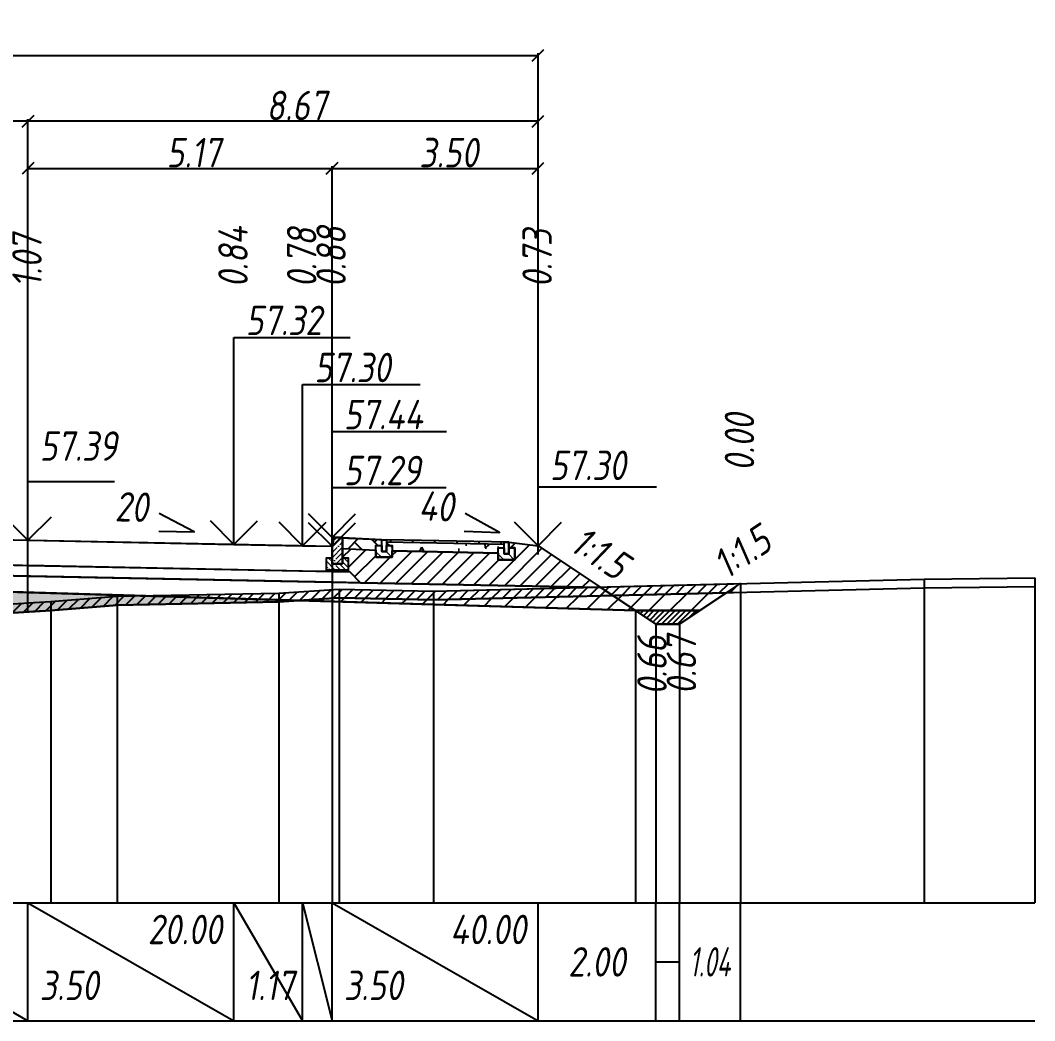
# Model space of a CAD drawing. Extents: x -717 to 1451, y -133302 to 233.
# Drawn here: x 232.3 to 318.5, y -70580 to -70495 of the extents above; entities that cross this region are included whole.
import ezdxf
from ezdxf.enums import TextEntityAlignment as Align

# ---------------------------------------------------------------- set-up
doc = ezdxf.new("R2010")
doc.units = 0
for name, color, linetype in [('КОД_399', 252, 'Continuous'), ('Код_514', 1, 'Continuous'), ('Контур_0', 7, 'Continuous'), ('Контур_2660', 7, 'Continuous'), ('Контур_2665', 7, 'Continuous'), ('Контур_400', 7, 'Continuous'), ('Контур_508', 7, 'Continuous'), ('Контур_512', 7, 'Continuous'), ('Контур_513', 7, 'Continuous'), ('Красный поперечник', 1, 'Continuous'), ('Объём_2501', 7, 'Continuous'), ('Объём_2650', 7, 'Continuous'), ('Объём_2660', 7, 'Continuous'), ('Объём_2661', 7, 'Continuous'), ('Объём_2662', 7, 'Continuous'), ('Объём_2663', 7, 'Continuous'), ('Объём_2664', 7, 'Continuous'), ('Объём_2665', 7, 'Continuous'), ('Объём_2666', 7, 'Continuous'), ('Объём_2667', 7, 'Continuous'), ('Объём_2668', 7, 'Continuous'), ('Объём_2669', 7, 'Continuous'), ('Объём_2675', 7, 'Continuous'), ('Откосы', 7, 'Continuous'), ('Отметки покрытия', 7, 'Continuous'), ('Рабочие отметки', 7, 'Continuous'), ('Слои выравнивания', 7, 'Continuous'), ('Таблица', 7, 'Continuous'), ('Уклоны проезжей части', 7, 'Continuous'), ('Черный поперечник', 3, 'Continuous')]:
    doc.layers.add(name, color=color, linetype=linetype)
for name, color, linetype, true_color in [('Контур_2540', 2, 'Continuous', 0xffff00), ('Контур_2562', 3, 'Continuous', 0x00ff00), ('Контур_2570', 7, 'Continuous', 0x80ff00), ('Контур_2736', 4, 'Continuous', 0x00ffff), ('Контур_2737', 4, 'Continuous', 0x00ffff), ('Контур_2738', 4, 'Continuous', 0x00ffff), ('Контур_2739', 4, 'Continuous', 0x00ffff), ('Контур_2741', 4, 'Continuous', 0x00ffff), ('Контур_2742', 4, 'Continuous', 0x00ffff), ('Контур_2743', 4, 'Continuous', 0x00ffff), ('Контур_2744', 7, 'Continuous', 0xa4ffff), ('Контур_2745', 7, 'Continuous', 0xa4ffff), ('Контур_2747', 4, 'Continuous', 0x00ffff), ('Контур_2748', 4, 'Continuous', 0x00ffff), ('Контур_2749', 4, 'Continuous', 0x00ffff), ('Контур_2750', 4, 'Continuous', 0x00ffff), ('Контур_2751', 4, 'Continuous', 0x00ffff), ('Контур_2752', 4, 'Continuous', 0x00ffff), ('Контур_402', 7, 'Continuous', 0xff6464), ('Контур_703', 4, 'Continuous', 0x00ffff), ('Контур_705', 4, 'Continuous', 0x00ffff), ('Контур_707', 4, 'Continuous', 0x00ffff), ('Контур_720', 131, 'Continuous', 0xaaffff), ('Объём_2500', 7, 'Continuous', 0xc0c0c0), ('Объём_2520', 7, 'Continuous', 0x80ffff), ('Объём_2540', 2, 'Continuous', 0xffff00), ('Объём_2562', 3, 'Continuous', 0x00ff00), ('Объём_2563', 7, 'Continuous', 0xff8000), ('Объём_2570', 7, 'Continuous', 0x80ff00), ('Объём_2600', 7, 'Continuous', 0x808000), ('Объём_2620', 2, 'Continuous', 0xffff00), ('Объём_2746', 2, 'Continuous', 0xffff00)]:
    doc.layers.add(name, color=color, linetype=linetype, true_color=true_color)
doc.styles.get("Standard").update_dxf_attribs({"font": 'txt', "height": 2.5})
doc.styles.add('М', font='romand.shx', dxfattribs={"width": 0.8, "oblique": 10, "height": 2.5})
doc.dimstyles.get("Standard").update_dxf_attribs({"dimtxt": 0.18, "dimasz": 0.18, "dimexe": 0.18, "dimexo": 0.0625, "dimgap": 0.09, "dimtad": 0, "dimtih": 1, "dimtoh": 1, "dimdec": 4, "dimzin": 0, "dimdsep": 46, "dimtxsty": 'Standard', "dimcen": 0.09, "dimadec": 0, "dimazin": 0, "dimtfac": 1, "dimtdec": 4, "dimtofl": 0, "dimtmove": 0, "dimatfit": 3, "dimfxl": 1, "dimtolj": 1, "dimtzin": 0, "dimarcsym": 0})

# ---------------------------------------------------------------- blocks, each defined once
blk = doc.blocks.new('_Oblique')
at = {"color": 0, "linetype": 'ByBlock', "lineweight": -2}
blk.add_line((-0.5, -0.5), (0.5, 0.5), dxfattribs=at)
blk = doc.blocks.new('*D3402')
at = {"color": 0, "lineweight": -2, "transparency": 16777216}
for p, q in [((258.805, -70539.704), (258.805, -70507.418)), ((276.305, -70539.654), (276.305, -70507.418)), ((258.805, -70507.598), (276.305, -70507.598))]:
    blk.add_line(p, q, dxfattribs=at)
at = {"layer": 'Defpoints', "color": 0, "transparency": 16777216}
for p in [(276.305, -70507.598), (258.805, -70539.766), (276.305, -70539.716)]:
    blk.add_point(p, dxfattribs=at)
at = {"color": 0, "lineweight": -2, "transparency": 16777216, "rotation": 180}
blk.add_blockref('_Oblique', (258.805, -70507.598), dxfattribs=at)
at = {"color": 0, "lineweight": -2, "transparency": 16777216}
blk.add_blockref('_Oblique', (276.305, -70507.598), dxfattribs=at)
at = {"color": 0, "transparency": 16777216, "insert": (268.727, -70506.258), "char_height": 2.5, "width": 9.58333, "attachment_point": 5, "style": 'М'}
blk.add_mtext('\\A1;3.50', dxfattribs=at)
blk = doc.blocks.new('*D3404')
at = {"color": 0, "lineweight": -2, "transparency": 16777216}
for p, q in [((232.972, -70539.187), (232.972, -70507.418)), ((258.805, -70539.704), (258.805, -70507.418)), ((232.972, -70507.598), (258.805, -70507.598))]:
    blk.add_line(p, q, dxfattribs=at)
at = {"layer": 'Defpoints', "color": 0, "transparency": 16777216}
for p in [(258.805, -70507.598), (232.972, -70539.249), (258.805, -70539.766)]:
    blk.add_point(p, dxfattribs=at)
at = {"color": 0, "lineweight": -2, "transparency": 16777216, "rotation": 180}
blk.add_blockref('_Oblique', (232.972, -70507.598), dxfattribs=at)
at = {"color": 0, "lineweight": -2, "transparency": 16777216}
blk.add_blockref('_Oblique', (258.805, -70507.598), dxfattribs=at)
at = {"color": 0, "transparency": 16777216, "insert": (247.06, -70506.258), "char_height": 2.5, "width": 9.16667, "attachment_point": 5, "style": 'М'}
blk.add_mtext('\\A1;5.17', dxfattribs=at)
blk = doc.blocks.new('*D3406')
at = {"color": 0, "lineweight": -2, "transparency": 16777216}
for p, q in [((215.472, -70538.837), (215.472, -70503.418)), ((232.972, -70503.598), (215.472, -70503.598)), ((232.972, -70539.187), (232.972, -70503.418))]:
    blk.add_line(p, q, dxfattribs=at)
at = {"layer": 'Defpoints', "color": 0, "transparency": 16777216}
for p in [(215.472, -70503.598), (215.472, -70538.899), (232.972, -70539.249)]:
    blk.add_point(p, dxfattribs=at)
at = {"color": 0, "lineweight": -2, "transparency": 16777216, "rotation": 180}
blk.add_blockref('_Oblique', (215.472, -70503.598), dxfattribs=at)
at = {"color": 0, "lineweight": -2, "transparency": 16777216}
blk.add_blockref('_Oblique', (232.972, -70503.598), dxfattribs=at)
at = {"color": 0, "transparency": 16777216, "insert": (225.394, -70502.258), "char_height": 2.5, "width": 9.58333, "attachment_point": 5, "style": 'М'}
blk.add_mtext('\\A1;3.50', dxfattribs=at)
blk = doc.blocks.new('*D3407')
at = {"color": 0, "lineweight": -2, "transparency": 16777216}
for p, q in [((232.972, -70539.187), (232.972, -70503.418)), ((276.305, -70503.598), (232.972, -70503.598)), ((276.305, -70540.404), (276.305, -70503.418))]:
    blk.add_line(p, q, dxfattribs=at)
at = {"layer": 'Defpoints', "color": 0, "transparency": 16777216}
for p in [(232.972, -70503.598), (232.972, -70539.249), (276.305, -70540.466)]:
    blk.add_point(p, dxfattribs=at)
at = {"color": 0, "lineweight": -2, "transparency": 16777216, "rotation": 180}
blk.add_blockref('_Oblique', (232.972, -70503.598), dxfattribs=at)
at = {"color": 0, "lineweight": -2, "transparency": 16777216}
blk.add_blockref('_Oblique', (276.305, -70503.598), dxfattribs=at)
at = {"color": 0, "transparency": 16777216, "insert": (255.81, -70502.258), "char_height": 2.5, "width": 10, "attachment_point": 5, "style": 'М'}
blk.add_mtext('\\A1;8.67', dxfattribs=at)
blk = doc.blocks.new('*D3409')
at = {"color": 0, "lineweight": -2, "transparency": 16777216}
for p, q in [((118.972, -70540.287), (118.972, -70497.82)), ((118.972, -70498), (276.305, -70498)), ((276.305, -70540.404), (276.305, -70497.82))]:
    blk.add_line(p, q, dxfattribs=at)
at = {"layer": 'Defpoints', "color": 0, "transparency": 16777216}
for p in [(276.305, -70498), (118.972, -70540.349), (276.305, -70540.466)]:
    blk.add_point(p, dxfattribs=at)
at = {"color": 0, "lineweight": -2, "transparency": 16777216, "rotation": 180}
blk.add_blockref('_Oblique', (118.972, -70498), dxfattribs=at)
at = {"color": 0, "lineweight": -2, "transparency": 16777216}
blk.add_blockref('_Oblique', (276.305, -70498), dxfattribs=at)
at = {"color": 0, "transparency": 16777216, "insert": (197.638, -70496.66), "char_height": 2.5, "width": 11.66667, "attachment_point": 5, "style": 'М'}
blk.add_mtext('\\A1;31.47', dxfattribs=at)
blk = doc.blocks.new('БР100.30.18')
at = {"linetype": 'Continuous', "lineweight": 13}
h = blk.add_hatch(dxfattribs=at)
h.set_pattern_fill('ANSI35', scale=5)
h.set_pattern_definition([(45, (-1504.996, -4799.2297), (-0.88388348, 0.88388348), []), (45, (-1504.1121, -4799.2297), (-0.88388348, 0.88388348), [1.5625, -0.3125, 0, -0.3125])])
h.paths.add_polyline_path([(0.3, 3.47), (1.8, 3.47), (1.8, -1.03), (0, -1.03), (0, 1.97)])
h = blk.add_hatch(dxfattribs=at)
h.set_pattern_fill('ANSI35', scale=5, angle=90)
h.set_pattern_definition([(135, (-1504.996, -4800.7297), (-0.88388348, -0.88388348), []), (135, (-1504.996, -4799.8458), (-0.88388348, -0.88388348), [1.5625, -0.3125, 0, -0.3125])])
h.paths.add_polyline_path([(-1, -0.03), (0, -0.03), (0, -1.03), (1.8, -1.03), (1.8, -0.03), (2.8, -0.03), (2.8, -2.03), (-1, -2.03)])
at = {"color": 7, "lineweight": 30}
blk.add_lwpolyline([(1.8, -1.03), (0, -1.03), (0, 1.97), (0.3, 3.47), (1.8, 3.47)], close=True, dxfattribs=at)
at = {"linetype": 'Continuous'}
blk.add_lwpolyline([(0, -0.03), (-1, -0.03), (-1, -2.03), (2.8, -2.03), (2.8, -0.03), (1.8, -0.03)], dxfattribs=at)

msp = doc.modelspace()

# ---------------------------------------------------------------- hatches: boundary and pattern name
at = {"linetype": 'Continuous'}
h = msp.add_hatch(dxfattribs=at)
h.set_pattern_fill('AR-HBONE', color=253, scale=0.3)
h.set_pattern_definition([(45, (-36.2668, -76344.9878), (0, 1.69705627), [3.6, -1.2]), (135, (-35.4183, -76344.1392), (1e-16, 1.69705627), [3.6, -1.2])])
h.paths.add_polyline_path([(263.426, -70539.138), (263.426, -70540.138), (263.426, -70540.138)])
h.paths.add_polyline_path([(259.706, -70538.99), (263.026, -70539.138), (263.026, -70539.638), (262.526, -70539.638), (262.526, -70540.017), (259.705, -70539.89)])
h = msp.add_hatch(dxfattribs=at)
h.set_pattern_fill('ANSI31', color=256, scale=15, angle=45, style=0)
h.set_pattern_definition([(90, (-1648.703, -75492.7693), (-1.875, 3e-16), [])])
h.paths.add_polyline_path([(273.422, -70539.344), (263.426, -70539.138), (263.426, -70539.338), (273.422, -70539.537)])
at = {"linetype": 'Continuous', "lineweight": 13}
h = msp.add_hatch(dxfattribs=at)
h.set_pattern_fill('ANSI35', scale=5, angle=90)
h.set_pattern_definition([(135, (-1604.6576, -4811.5103), (-0.883883476, -0.883883476), []), (135, (-1604.6576, -4810.6264), (-0.883883476, -0.883883476), [1.5625, -0.3125, 0, -0.3125])])
h.paths.add_polyline_path([(262.526, -70539.638), (263.026, -70539.638), (263.026, -70540.138), (263.426, -70540.138), (263.426, -70539.638), (263.926, -70539.638), (263.926, -70540.638), (262.526, -70540.638)])
h = msp.add_hatch(dxfattribs=at)
h.set_pattern_fill('ANSI35', scale=5, angle=90)
h.set_pattern_definition([(135, (-1594.2621, -4811.7163), (-0.883883476, -0.883883476), []), (135, (-1594.2621, -4810.8325), (-0.883883476, -0.883883476), [1.5625, -0.3125, 0, -0.3125])])
h.paths.add_polyline_path([(272.922, -70539.844), (273.421, -70539.844), (273.422, -70540.344), (273.822, -70540.344), (273.822, -70539.844), (274.322, -70539.844), (274.322, -70540.844), (272.922, -70540.844)])
at = {"layer": 'КОД_399'}
h = msp.add_hatch(dxfattribs=at)
h.set_pattern_fill('AR-CONC', scale=0.7, angle=45, style=0)
h.set_pattern_definition([(95, (-1648.785, -75492.8585), (3.860864, 3.2396496), [0.525, -5.775]), (40, (-1648.785, -75492.8585), (-4.409945, 3.036377), [0.42, -4.62]), (145.45144, (-1648.4633, -75492.5885), (-0.549081, 6.2760265), [0.4461813, -4.907995]), (91.1842, (-1649.775, -75491.8686), (6.101854, 4.4632964), [0.7875, -8.6625]), (141.63564, (-1649.2665, -75491.4966), (-0.1953, 9.447982), [0.669272, -7.361996]), (36.18416, (-1649.775, -75491.8686), (-0.1953, 9.447982), [0.63, -6.93]), (66, (-1649.0325, -75491.621), (4.947401, 0.9616773), [0.525, -5.775]), (11, (-1649.0325, -75491.621), (-2.38496, 4.793659), [0.42, -4.62]), (116.45144, (-1648.62, -75491.541), (2.562441, 5.7553363), [0.4461813, -4.907995]), (82.5, (-1648.785, -75492.8585), (-1.5875523, 1.7079287), [0, -4.564, 0, -4.69, 0, -4.6375]), (52.5, (-1648.785, -75492.8585), (-0.6501106, 3.2543661), [0, -2.674, 0, -4.459, 0, -1.7675]), (12.5, (-1649.8888, -75493.9623), (2.7539272, 2.5306453), [0, -1.75, 0, -5.46, 0, -7.245]), (2.5, (-1650.3838, -75494.4573), (2.3911299, 3.3821186), [0, -2.275, 0, -3.626, 0, -5.145])])
h.paths.add_polyline_path([(272.922, -70539.844), (273.422, -70539.844), (273.422, -70539.537), (263.426, -70539.338), (263.426, -70539.638), (263.926, -70539.638), (263.926, -70540.098), (272.922, -70540.277)])
at = {"layer": 'Объём_2563'}
h = msp.add_hatch(dxfattribs=at)
h.set_pattern_fill('ANSI31', color=256, scale=0.3)
h.paths.add_polyline_path([(118.972, -70540.287), (136.472, -70539.587), (136.472, -70541.737), (134.972, -70541.767), (134.053, -70542.685), (114.796, -70543.07)])
h.paths.add_polyline_path([(261.223, -70542.802), (260.305, -70541.884), (258.805, -70541.854), (258.805, -70541.705), (260.203, -70541.705), (260.204, -70540.705), (259.704, -70540.704), (259.705, -70539.89), (262.526, -70540.017), (262.526, -70540.638), (263.926, -70540.638), (263.926, -70540.098), (272.922, -70540.277), (272.922, -70540.844), (274.322, -70540.844), (274.322, -70539.844), (273.817, -70539.844), (273.822, -70539.344), (276.305, -70539.654), (281.64, -70543.21)])
at = {"layer": 'Объём_2570'}
h = msp.add_hatch(dxfattribs=at)
h.set_pattern_fill('ANSI31', color=256, scale=0.2)
h.paths.add_polyline_path([(130.896, -70543.801), (129.835, -70544.201), (113.186, -70550.229), (111.002, -70550.311), (107.833, -70550.306), (105, -70550.351), (105, -70549.601), (107.833, -70549.556), (111.002, -70549.561), (113.186, -70549.479), (129.835, -70543.451), (130.896, -70543.051)])
h.paths.add_polyline_path([(293.492, -70543.618), (267.416, -70544.262), (259.411, -70544.087), (254.283, -70544.423), (240.557, -70544.701), (234.914, -70545.143), (231.725, -70545.346), (221.515, -70543.274), (220.085, -70542.951), (220.085, -70542.201), (221.515, -70542.524), (231.725, -70544.596), (234.914, -70544.393), (240.557, -70543.951), (254.283, -70543.673), (259.411, -70543.337), (267.416, -70543.512), (293.492, -70542.868)])
at = {"layer": 'Объём_2600'}
h = msp.add_hatch(dxfattribs=at)
h.set_pattern_fill('HONEY', color=5, scale=0.3)
h.paths.add_polyline_path([(113.186, -70550.229), (111.002, -70550.311), (107.833, -70550.306), (105, -70550.351), (105, -70549.601), (111.97, -70544.954), (129.181, -70544.438)])
h.paths.add_polyline_path([(254.283, -70544.423), (240.557, -70544.701), (234.914, -70545.143), (231.725, -70545.346), (221.515, -70543.274), (256.002, -70544.31)])
h = msp.add_hatch(dxfattribs=at)
h.set_pattern_fill('ANSI31', color=6, scale=0.4)
h.paths.add_polyline_path([(259.411, -70544.087), (267.416, -70544.262), (292.324, -70543.647), (290.043, -70545.167), (284.576, -70545.167), (256.002, -70544.31)])
at = {"layer": 'Объём_2620'}
h = msp.add_hatch(dxfattribs=at)
h.set_pattern_fill('ANSI31', color=2, scale=0.1)
h.paths.add_polyline_path([(284.576, -70545.167), (286.309, -70546.323), (288.309, -70546.323), (290.043, -70545.167)])

# ---------------------------------------------------------------- linework, layer by layer
for points in [[(263.026, -70539.138), (259.706, -70538.99), (259.705, -70539.89), (262.526, -70540.017), (262.526, -70539.638), (263.026, -70539.638), (263.026, -70539.138)], [(263.026, -70539.138), (263.426, -70539.138), (263.426, -70540.138), (263.026, -70540.138), (263.026, -70539.138)], [(273.822, -70539.344), (263.426, -70539.138)], [(273.422, -70539.537), (263.426, -70539.338)], [(273.422, -70539.344), (273.822, -70539.344), (273.822, -70540.344), (273.422, -70540.344), (273.422, -70539.344)], [(263.426, -70539.638), (263.926, -70539.638), (263.926, -70540.638), (262.526, -70540.638), (262.526, -70539.638), (263.026, -70539.638), (263.026, -70540.138), (263.426, -70540.138), (263.426, -70539.638)], [(272.922, -70540.277), (263.926, -70540.098)], [(273.822, -70539.844), (274.322, -70539.844), (274.322, -70540.844), (272.922, -70540.844), (272.922, -70539.844), (273.422, -70539.844), (273.422, -70540.344), (273.822, -70540.344), (273.822, -70539.844)]]:
    msp.add_lwpolyline(points)
at = {"color": 2}
msp.add_lwpolyline([(284.576, -70545.167), (286.309, -70546.323), (288.309, -70546.323), (290.043, -70545.167), (284.576, -70545.167)], dxfattribs=at)
at = {"layer": 'Код_514'}
for p, q in [((215.472, -70570), (232.972, -70580)), ((232.972, -70580), (232.972, -70570)), ((232.972, -70570), (250.472, -70580)), ((250.472, -70580), (250.472, -70570)), ((250.472, -70570), (256.305, -70580)), ((256.305, -70580), (256.305, -70570)), ((256.305, -70570), (258.805, -70580)), ((258.805, -70580), (258.805, -70570)), ((258.805, -70580), (258.805, -70570)), ((258.805, -70570), (276.305, -70580)), ((276.305, -70580), (276.305, -70570)), ((286.309, -70580), (286.309, -70570)), ((288.309, -70580), (288.309, -70570)), ((293.492, -70580), (293.492, -70570)), ((286.309, -70575), (288.309, -70575))]:
    msp.add_line(p, q, dxfattribs=at)
at = {"layer": 'Контур_0', "color": 250, "flags": 128}
for points in [[(256.305, -70541.804), (194.722, -70540.572), (194.722, -70538.422), (258.805, -70539.704), (258.805, -70541.854), (256.305, -70541.804), (256.305, -70541.804)], [(258.805, -70542.754), (194.722, -70541.472), (194.722, -70540.572), (260.305, -70541.884), (261.223, -70542.802), (258.805, -70542.754), (258.805, -70542.754)]]:
    msp.add_lwpolyline(points, dxfattribs=at)
at = {"layer": 'Контур_0', "flags": 128}
for points in [[(276.305, -70539.654), (281.568, -70543.163), (281.568, -70543.163), (281.568, -70543.163), (281.568, -70543.163), (281.568, -70543.163), (281.568, -70543.163), (281.568, -70543.163), (281.568, -70543.163), (281.568, -70543.163), (281.568, -70543.163), (281.568, -70543.163), (281.568, -70543.163), (281.568, -70543.163), (281.568, -70543.163), (286.309, -70546.323)], [(276.305, -70539.654), (281.568, -70543.163), (281.568, -70543.163), (281.568, -70543.163), (281.568, -70543.163), (281.568, -70543.163), (281.568, -70543.163), (281.568, -70543.163), (281.568, -70543.163), (281.568, -70543.163), (281.568, -70543.163), (281.568, -70543.163), (281.568, -70543.163), (281.568, -70543.163), (281.568, -70543.163), (286.309, -70546.323), (288.309, -70546.323), (293.492, -70542.868), (293.492, -70542.868), (293.492, -70542.868), (293.492, -70542.868), (293.492, -70542.868), (293.492, -70542.868), (293.492, -70542.868), (293.492, -70542.868), (293.492, -70542.868), (293.492, -70542.868), (293.492, -70542.868), (293.492, -70542.868), (293.492, -70542.868)], [(258.805, -70541.854), (260.305, -70541.884), (261.223, -70542.802), (281.64, -70543.21)]]:
    msp.add_lwpolyline(points, dxfattribs=at)
at = {"layer": 'Контур_2540', "color": 250, "flags": 128}
msp.add_lwpolyline([(194.722, -70542.472), (194.722, -70541.472), (281.64, -70543.21), (284.576, -70545.167), (194.722, -70542.472), (194.722, -70542.472)], dxfattribs=at)
at = {"layer": 'Контур_2562', "flags": 128}
msp.add_lwpolyline([(276.305, -70539.654), (276.305, -70539.654), (276.305, -70539.654), (276.305, -70539.654), (276.305, -70539.654)], dxfattribs=at)
at = {"layer": 'Контур_2570', "flags": 128}
msp.add_lwpolyline([(177.564, -70540.276), (194.722, -70540.613), (198.957, -70540.696), (200.575, -70540.827), (220.085, -70542.201), (220.085, -70542.951), (221.515, -70543.274), (231.725, -70545.346), (234.914, -70545.143), (240.557, -70544.701), (254.283, -70544.423), (259.411, -70544.087), (267.416, -70544.262), (309.097, -70543.232), (318.492, -70543.117)], dxfattribs=at)
at = {"layer": 'Контур_2660', "flags": 128}
msp.add_lwpolyline([(194.722, -70542.472), (284.576, -70545.167)], dxfattribs=at)
at = {"layer": 'Контур_2665', "flags": 128}
msp.add_lwpolyline([(276.305, -70539.654), (276.305, -70539.654)], dxfattribs=at)
at = {"layer": 'Контур_2736', "flags": 128}
for points in [[(276.305, -70539.654), (281.568, -70543.163)], [(281.568, -70543.163), (286.309, -70546.323)]]:
    msp.add_lwpolyline(points, dxfattribs=at)
at = {"layer": 'Контур_2737', "flags": 128}
msp.add_lwpolyline([(281.568, -70543.163), (281.568, -70543.163)], dxfattribs=at)
at = {"layer": 'Контур_2738', "flags": 128}
msp.add_lwpolyline([(281.568, -70543.163), (281.568, -70543.163)], dxfattribs=at)
at = {"layer": 'Контур_2739', "flags": 128}
msp.add_lwpolyline([(281.568, -70543.163), (281.568, -70543.163)], dxfattribs=at)
at = {"layer": 'Контур_2741', "flags": 128}
msp.add_lwpolyline([(293.492, -70542.868), (293.492, -70542.868)], dxfattribs=at)
at = {"layer": 'Контур_2742', "flags": 128}
msp.add_lwpolyline([(293.492, -70542.868), (293.492, -70542.868)], dxfattribs=at)
at = {"layer": 'Контур_2743', "flags": 128}
msp.add_lwpolyline([(293.492, -70542.868), (293.492, -70542.868)], dxfattribs=at)
at = {"layer": 'Контур_2744', "flags": 128}
msp.add_lwpolyline([(293.492, -70542.868), (293.492, -70542.868)], dxfattribs=at)
msp.add_lwpolyline([(293.492, -70542.868), (293.492, -70542.868)], dxfattribs=at)
msp.add_lwpolyline([(293.492, -70542.868), (293.492, -70542.868)], dxfattribs=at)
msp.add_lwpolyline([(293.492, -70542.868), (293.492, -70542.868)], dxfattribs=at)
msp.add_lwpolyline([(293.492, -70542.868), (293.492, -70542.868)], dxfattribs=at)
msp.add_lwpolyline([(293.492, -70542.868), (293.492, -70542.868)], dxfattribs=at)
at = {"layer": 'Контур_2745', "flags": 128}
msp.add_lwpolyline([(281.568, -70543.163), (281.568, -70543.163)], dxfattribs=at)
msp.add_lwpolyline([(281.568, -70543.163), (281.568, -70543.163)], dxfattribs=at)
msp.add_lwpolyline([(281.568, -70543.163), (281.568, -70543.163)], dxfattribs=at)
msp.add_lwpolyline([(281.568, -70543.163), (281.568, -70543.163)], dxfattribs=at)
msp.add_lwpolyline([(281.568, -70543.163), (281.568, -70543.163)], dxfattribs=at)
msp.add_lwpolyline([(281.568, -70543.163), (281.568, -70543.163)], dxfattribs=at)
at = {"layer": 'Контур_2747', "flags": 128}
msp.add_lwpolyline([(281.568, -70543.163), (281.568, -70543.163)], dxfattribs=at)
at = {"layer": 'Контур_2748', "flags": 128}
msp.add_lwpolyline([(281.568, -70543.163), (281.568, -70543.163)], dxfattribs=at)
at = {"layer": 'Контур_2749', "flags": 128}
msp.add_lwpolyline([(281.568, -70543.163), (281.568, -70543.163)], dxfattribs=at)
at = {"layer": 'Контур_2750', "flags": 128}
msp.add_lwpolyline([(293.492, -70542.868), (293.492, -70542.868)], dxfattribs=at)
at = {"layer": 'Контур_2751', "flags": 128}
msp.add_lwpolyline([(293.492, -70542.868), (293.492, -70542.868)], dxfattribs=at)
at = {"layer": 'Контур_2752', "flags": 128}
msp.add_lwpolyline([(293.492, -70542.868), (293.492, -70542.868)], dxfattribs=at)
at = {"layer": 'Контур_400', "flags": 128}
msp.add_lwpolyline([(194.722, -70538.422), (215.472, -70538.837), (232.972, -70539.187), (232.972, -70539.187), (232.972, -70539.187), (232.972, -70539.187), (250.472, -70539.537), (256.305, -70539.654), (258.805, -70539.704)], dxfattribs=at)
at = {"layer": 'Контур_402', "flags": 128}
msp.add_lwpolyline([(111.97, -70544.954), (152.858, -70543.728), (152.858, -70541.409), (193.687, -70540.593), (193.687, -70540.643), (194.722, -70540.622), (194.722, -70542.472), (284.576, -70545.167)], dxfattribs=at)
at = {"layer": 'Контур_508', "flags": 128}
msp.add_lwpolyline([(105, -70549.601), (111.97, -70544.954), (152.858, -70543.728), (152.858, -70541.409), (193.687, -70540.593), (193.687, -70540.643), (194.722, -70540.622), (194.722, -70542.472), (284.576, -70545.167), (286.309, -70546.323), (288.309, -70546.323), (293.492, -70542.868)], dxfattribs=at)
at = {"layer": 'Контур_512', "flags": 128}
msp.add_lwpolyline([(194.722, -70542.472), (284.576, -70545.167), (286.309, -70546.323), (288.309, -70546.323), (293.492, -70542.868)], dxfattribs=at)
at = {"layer": 'Контур_513', "flags": 128}
msp.add_lwpolyline([(105, -70549.601), (111.97, -70544.954), (152.858, -70543.728), (152.858, -70541.409), (193.687, -70540.593), (193.687, -70540.643), (194.722, -70540.622), (194.722, -70542.472), (284.576, -70545.167), (286.309, -70546.323), (288.309, -70546.323), (293.492, -70542.868)], dxfattribs=at)
at = {"layer": 'Контур_703', "flags": 128}
msp.add_lwpolyline([(276.305, -70539.654), (281.568, -70543.163)], dxfattribs=at)
at = {"layer": 'Контур_705', "flags": 128}
msp.add_lwpolyline([(281.568, -70543.163), (281.568, -70543.163)], dxfattribs=at)
at = {"layer": 'Контур_707', "flags": 128}
msp.add_lwpolyline([(288.309, -70546.323), (293.492, -70542.868)], dxfattribs=at)
at = {"layer": 'Контур_720', "flags": 128}
msp.add_lwpolyline([(286.309, -70546.323), (288.309, -70546.323)], dxfattribs=at)
at = {"layer": 'Красный поперечник'}
for p, q in [((215.472, -70538.837), (232.972, -70539.187)), ((232.972, -70539.187), (250.472, -70539.537)), ((258.805, -70538.954), (263.426, -70539.138)), ((273.826, -70539.345), (276.305, -70539.654)), ((250.472, -70539.537), (256.305, -70539.654)), ((256.305, -70539.654), (258.805, -70539.704)), ((276.305, -70539.654), (286.309, -70546.323)), ((288.309, -70546.323), (293.492, -70542.868)), ((293.492, -70542.868), (293.492, -70570)), ((284.576, -70545.167), (284.576, -70570)), ((286.309, -70546.323), (286.309, -70570)), ((286.309, -70546.323), (288.309, -70546.323)), ((288.309, -70546.323), (288.309, -70570))]:
    msp.add_line(p, q, dxfattribs=at)
at = {"layer": 'Объём_2500', "color": 250, "flags": 128}
msp.add_lwpolyline([(256.305, -70541.804), (194.722, -70540.572), (194.722, -70538.422), (258.805, -70539.704), (258.805, -70541.854), (256.305, -70541.804), (256.305, -70541.804)], dxfattribs=at)
at = {"layer": 'Объём_2500', "flags": 128}
msp.add_lwpolyline([(232.972, -70539.187), (258.805, -70539.704), (258.805, -70541.854), (256.305, -70541.804), (256.305, -70541.804), (256.305, -70541.804), (232.972, -70541.337), (232.972, -70539.187)], dxfattribs=at)
at = {"layer": 'Объём_2501', "flags": 128}
for points in [[(194.722, -70538.422), (215.472, -70538.837), (232.972, -70539.187), (232.972, -70539.187), (232.972, -70539.187), (232.972, -70539.187), (250.472, -70539.537), (256.305, -70539.654), (258.805, -70539.704)], [(232.972, -70539.187), (250.472, -70539.537), (256.305, -70539.654), (258.805, -70539.704)]]:
    msp.add_lwpolyline(points, dxfattribs=at)
at = {"layer": 'Объём_2520', "color": 250, "flags": 128}
msp.add_lwpolyline([(258.805, -70542.754), (194.722, -70541.472), (194.722, -70540.572), (260.305, -70541.884), (261.223, -70542.802), (258.805, -70542.754), (258.805, -70542.754)], dxfattribs=at)
at = {"layer": 'Объём_2520', "flags": 128}
msp.add_lwpolyline([(232.972, -70541.337), (260.305, -70541.884), (261.223, -70542.802), (258.805, -70542.754), (258.805, -70542.754), (258.805, -70542.754), (232.972, -70542.237), (232.972, -70541.337)], dxfattribs=at)
at = {"layer": 'Объём_2540', "color": 250, "flags": 128}
msp.add_lwpolyline([(194.722, -70542.472), (194.722, -70541.472), (281.64, -70543.21), (284.576, -70545.167), (194.722, -70542.472), (194.722, -70542.472)], dxfattribs=at)
at = {"layer": 'Объём_2540', "flags": 128}
msp.add_lwpolyline([(232.972, -70542.237), (281.64, -70543.21), (284.576, -70545.167), (232.972, -70543.619), (232.972, -70542.237)], dxfattribs=at)
at = {"layer": 'Объём_2562', "flags": 128}
msp.add_lwpolyline([(276.305, -70539.654), (276.305, -70539.654), (276.305, -70539.654), (276.305, -70539.654), (276.305, -70539.654)], dxfattribs=at)
msp.add_lwpolyline([(276.305, -70539.654), (276.305, -70539.654), (276.305, -70539.654), (276.305, -70539.654), (276.305, -70539.654)], dxfattribs=at)
at = {"layer": 'Объём_2563', "flags": 128}
msp.add_lwpolyline([(261.223, -70542.802), (260.305, -70541.884), (258.805, -70541.854), (258.805, -70541.705), (260.203, -70541.705), (260.204, -70540.705), (259.704, -70540.704), (259.705, -70539.89), (262.526, -70540.017), (262.526, -70540.638), (263.926, -70540.638), (263.926, -70540.098), (272.922, -70540.277), (272.922, -70540.844), (274.322, -70540.844), (274.322, -70539.844), (273.817, -70539.844), (273.822, -70539.344), (276.305, -70539.654), (281.64, -70543.21), (261.223, -70542.802), (261.223, -70542.802)], dxfattribs=at)
at = {"layer": 'Объём_2570', "flags": 128}
for points in [[(293.492, -70543.618), (267.416, -70544.262), (259.411, -70544.087), (254.283, -70544.423), (240.557, -70544.701), (234.914, -70545.143), (231.725, -70545.346), (221.515, -70543.274), (220.085, -70542.951), (220.085, -70542.201), (221.515, -70542.524), (231.725, -70544.596), (234.914, -70544.393), (240.557, -70543.951), (254.283, -70543.673), (259.411, -70543.337), (267.416, -70543.512), (293.492, -70542.868), (293.492, -70543.618), (293.492, -70543.618)], [(232.972, -70544.517), (234.914, -70544.393), (240.557, -70543.951), (254.283, -70543.673), (259.411, -70543.337), (267.416, -70543.512), (293.492, -70542.868), (293.492, -70543.618), (293.492, -70543.618), (293.492, -70543.618), (267.416, -70544.262), (259.411, -70544.087), (254.283, -70544.423), (240.557, -70544.701), (234.914, -70545.143), (232.972, -70545.267), (232.972, -70544.517)]]:
    msp.add_lwpolyline(points, dxfattribs=at)
at = {"layer": 'Объём_2600', "color": 5, "flags": 128}
msp.add_lwpolyline([(254.283, -70544.423), (240.557, -70544.701), (234.914, -70545.143), (231.725, -70545.346), (221.515, -70543.274), (256.002, -70544.31), (254.283, -70544.423), (254.283, -70544.423)], dxfattribs=at)
at = {"layer": 'Объём_2600', "flags": 128}
for points in [[(232.972, -70543.619), (256.002, -70544.31), (254.283, -70544.423), (254.283, -70544.423), (254.283, -70544.423), (240.557, -70544.701), (234.914, -70545.143), (232.972, -70545.267), (232.972, -70543.619)], [(292.324, -70543.647), (293.492, -70542.868), (293.492, -70543.618), (292.324, -70543.647), (292.324, -70543.647)], [(292.324, -70543.647), (293.492, -70542.868), (293.492, -70543.618), (292.324, -70543.647), (292.324, -70543.647)]]:
    msp.add_lwpolyline(points, dxfattribs=at)
at = {"layer": 'Объём_2620', "flags": 128}
msp.add_lwpolyline([(284.576, -70545.167), (290.043, -70545.167), (288.309, -70546.323), (286.309, -70546.323), (284.576, -70545.167), (284.576, -70545.167)], dxfattribs=at)
msp.add_lwpolyline([(284.576, -70545.167), (290.043, -70545.167), (288.309, -70546.323), (286.309, -70546.323), (284.576, -70545.167), (284.576, -70545.167)], dxfattribs=at)
at = {"layer": 'Объём_2650', "flags": 128}
msp.add_lwpolyline([(259.411, -70544.087), (267.416, -70544.262), (292.324, -70543.647), (290.043, -70545.167), (284.576, -70545.167), (256.002, -70544.31), (259.411, -70544.087), (259.411, -70544.087)], dxfattribs=at)
at = {"layer": 'Объём_2650', "color": 6, "flags": 128}
msp.add_lwpolyline([(259.411, -70544.087), (267.416, -70544.262), (292.324, -70543.647), (290.043, -70545.167), (284.576, -70545.167), (256.002, -70544.31), (259.411, -70544.087), (259.411, -70544.087)], dxfattribs=at)
at = {"layer": 'Объём_2660', "flags": 128}
for points in [[(194.722, -70542.472), (284.576, -70545.167)], [(232.972, -70543.619), (284.576, -70545.167)]]:
    msp.add_lwpolyline(points, dxfattribs=at)
at = {"layer": 'Объём_2661', "flags": 128}
msp.add_lwpolyline([(276.305, -70539.654), (281.568, -70543.163), (284.576, -70545.167)], dxfattribs=at)
msp.add_lwpolyline([(276.305, -70539.654), (281.568, -70543.163), (284.576, -70545.167)], dxfattribs=at)
at = {"layer": 'Объём_2662', "flags": 128}
msp.add_lwpolyline([(290.043, -70545.167), (293.492, -70542.868)], dxfattribs=at)
msp.add_lwpolyline([(290.043, -70545.167), (293.492, -70542.868)], dxfattribs=at)
at = {"layer": 'Объём_2663', "flags": 128}
for points in [[(284.576, -70545.167), (286.309, -70546.323)], [(284.576, -70545.167), (286.309, -70546.323)], [(288.309, -70546.323), (290.043, -70545.167)], [(288.309, -70546.323), (290.043, -70545.167)]]:
    msp.add_lwpolyline(points, dxfattribs=at)
at = {"layer": 'Объём_2664', "flags": 128}
msp.add_lwpolyline([(286.309, -70546.323), (288.309, -70546.323)], dxfattribs=at)
msp.add_lwpolyline([(286.309, -70546.323), (288.309, -70546.323)], dxfattribs=at)
at = {"layer": 'Объём_2665', "flags": 128}
msp.add_lwpolyline([(276.305, -70539.654), (276.305, -70539.654)], dxfattribs=at)
msp.add_lwpolyline([(276.305, -70539.654), (276.305, -70539.654)], dxfattribs=at)
at = {"layer": 'Объём_2666', "flags": 128}
for points in [[(276.305, -70539.654), (281.568, -70543.163)], [(276.305, -70539.654), (281.568, -70543.163)], [(281.568, -70543.163), (284.576, -70545.167)], [(281.568, -70543.163), (284.576, -70545.167)]]:
    msp.add_lwpolyline(points, dxfattribs=at)
at = {"layer": 'Объём_2667', "flags": 128}
for points in [[(281.568, -70543.163), (281.568, -70543.163)], [(281.568, -70543.163), (281.568, -70543.163)], [(293.492, -70542.868), (293.492, -70542.868)], [(293.492, -70542.868), (293.492, -70542.868)]]:
    msp.add_lwpolyline(points, dxfattribs=at)
at = {"layer": 'Объём_2668', "flags": 128}
for points in [[(281.568, -70543.163), (281.568, -70543.163)], [(281.568, -70543.163), (281.568, -70543.163)], [(293.492, -70542.868), (293.492, -70542.868)], [(293.492, -70542.868), (293.492, -70542.868)]]:
    msp.add_lwpolyline(points, dxfattribs=at)
at = {"layer": 'Объём_2669', "flags": 128}
for points in [[(281.568, -70543.163), (281.568, -70543.163)], [(281.568, -70543.163), (281.568, -70543.163)], [(293.492, -70542.868), (293.492, -70542.868)], [(293.492, -70542.868), (293.492, -70542.868)]]:
    msp.add_lwpolyline(points, dxfattribs=at)
at = {"layer": 'Объём_2675', "flags": 128}
for points in [[(281.568, -70543.163), (281.568, -70543.163)], [(281.568, -70543.163), (281.568, -70543.163)], [(281.568, -70543.163), (281.568, -70543.163)], [(281.568, -70543.163), (281.568, -70543.163)], [(281.568, -70543.163), (281.568, -70543.163)], [(281.568, -70543.163), (281.568, -70543.163)], [(281.568, -70543.163), (281.568, -70543.163)], [(281.568, -70543.163), (281.568, -70543.163)], [(281.568, -70543.163), (281.568, -70543.163)], [(281.568, -70543.163), (281.568, -70543.163)], [(281.568, -70543.163), (281.568, -70543.163)], [(281.568, -70543.163), (281.568, -70543.163)], [(293.492, -70542.868), (293.492, -70542.868)], [(293.492, -70542.868), (293.492, -70542.868)], [(293.492, -70542.868), (293.492, -70542.868)], [(293.492, -70542.868), (293.492, -70542.868)], [(293.492, -70542.868), (293.492, -70542.868)], [(293.492, -70542.868), (293.492, -70542.868)], [(293.492, -70542.868), (293.492, -70542.868)], [(293.492, -70542.868), (293.492, -70542.868)], [(293.492, -70542.868), (293.492, -70542.868)], [(293.492, -70542.868), (293.492, -70542.868)], [(293.492, -70542.868), (293.492, -70542.868)], [(293.492, -70542.868), (293.492, -70542.868)]]:
    msp.add_lwpolyline(points, dxfattribs=at)
at = {"layer": 'Объём_2746', "flags": 128}
msp.add_lwpolyline([(284.576, -70545.167), (256.002, -70544.31), (259.411, -70544.087), (267.416, -70544.262), (282.653, -70543.886), (284.576, -70545.167), (284.576, -70545.167)], dxfattribs=at)
msp.add_lwpolyline([(284.576, -70545.167), (256.002, -70544.31), (259.411, -70544.087), (267.416, -70544.262), (282.653, -70543.886), (284.576, -70545.167), (284.576, -70545.167)], dxfattribs=at)
at = {"layer": 'Откосы', "color": 1, "flags": 128}
for points in [[(244.091, -70538.409), (247.091, -70538.469), (244.121, -70536.909)], [(270.043, -70538.402), (273.041, -70538.522), (270.103, -70536.903)]]:
    msp.add_lwpolyline(points, dxfattribs=at)
at = {"layer": 'Отметки покрытия', "color": 1}
for p, q in [((250.472, -70539.537), (250.472, -70521.954)), ((250.472, -70521.954), (260.346, -70521.954)), ((256.305, -70539.654), (256.305, -70525.954)), ((256.305, -70525.954), (266.305, -70525.954)), ((258.805, -70538.954), (258.805, -70529.954)), ((258.805, -70529.954), (268.527, -70529.954)), ((232.972, -70539.187), (232.972, -70534.187)), ((232.972, -70534.187), (240.322, -70534.187)), ((258.805, -70539.704), (258.805, -70534.704)), ((258.805, -70534.704), (268.507, -70534.704)), ((276.305, -70539.654), (276.305, -70534.654)), ((276.305, -70534.654), (286.377, -70534.654)), ((232.972, -70539.187), (230.972, -70537.187)), ((232.972, -70539.187), (234.972, -70537.187)), ((250.472, -70539.537), (248.472, -70537.537)), ((250.472, -70539.537), (252.472, -70537.537)), ((258.805, -70538.954), (256.805, -70536.954)), ((258.805, -70538.954), (260.805, -70536.954)), ((256.305, -70539.654), (254.305, -70537.654)), ((256.305, -70539.654), (258.305, -70537.654)), ((258.805, -70539.704), (256.805, -70537.704)), ((258.805, -70539.704), (260.805, -70537.704)), ((276.305, -70539.654), (274.305, -70537.654)), ((276.305, -70539.654), (278.305, -70537.654))]:
    msp.add_line(p, q, dxfattribs=at)
at = {"layer": 'Слои выравнивания'}
msp.add_line((258.805, -70539.704), (258.805, -70570), dxfattribs=at)
at = {"layer": 'Таблица'}
for p, q in [((80, -70570), (318.492, -70570)), ((80, -70580), (318.492, -70580))]:
    msp.add_line(p, q, dxfattribs=at)
at = {"layer": 'Уклоны проезжей части', "color": 1, "flags": 128}
for points in [[(244.091, -70538.409), (247.091, -70538.469), (244.121, -70536.909)], [(270.043, -70538.402), (273.041, -70538.522), (270.103, -70536.903)]]:
    msp.add_lwpolyline(points, dxfattribs=at)
at = {"layer": 'Черный поперечник', "color": 7}
for p, q in [((309.097, -70542.482), (309.097, -70570)), ((318.492, -70542.367), (318.492, -70570)), ((254.283, -70543.673), (254.283, -70570)), ((259.411, -70543.337), (259.411, -70570)), ((267.416, -70543.512), (267.416, -70570)), ((234.914, -70544.393), (234.914, -70570)), ((240.557, -70543.951), (240.557, -70570))]:
    msp.add_line(p, q, dxfattribs=at)
at = {"layer": 'Черный поперечник', "flags": 128}
msp.add_lwpolyline([(80, -70550), (107.833, -70549.556), (111.002, -70549.561), (113.186, -70549.479), (129.835, -70543.451), (130.896, -70543.051), (151.681, -70540.945), (152.858, -70540.852), (154.102, -70540.823), (175.879, -70540.254), (177.564, -70540.276), (194.722, -70540.613), (198.957, -70540.696), (200.575, -70540.827), (220.085, -70542.201), (221.515, -70542.524), (231.725, -70544.596), (234.914, -70544.393), (240.557, -70543.951), (254.283, -70543.673), (259.411, -70543.337), (267.416, -70543.512), (309.097, -70542.482), (318.492, -70542.367)], dxfattribs=at)

# ---------------------------------------------------------------- block references
at = {"lineweight": 18, "xscale": 0.5, "yscale": 0.5, "zscale": 0.5, "rotation": 359.9444632229611}
msp.add_blockref('БР100.30.18', (258.804, -70540.687), dxfattribs=at)

# ---------------------------------------------------------------- texts
at = {"layer": 'Код_514', "style": 'М', "oblique": 10, "width": 0.8}
for s, p in [('20.00', (249.472, -70571)), ('40.00', (275.305, -70571))]:
    msp.add_text(s, height=2.5, dxfattribs=at).set_placement(p, align=Align.TOP_RIGHT)
at = {"layer": 'Код_514', "style": 'М', "oblique": 10}
for s, width, p in [('2.00', 0.8, (281.307, -70575)), ('1.04', 0.6, (290.901, -70575))]:
    msp.add_text(s, height=2.5, dxfattribs=dict(at, width=width)).set_placement(p, align=Align.MIDDLE_CENTER)
at = {"layer": 'Код_514', "style": 'М', "oblique": 10, "width": 0.8}
for s, p in [('3.50', (233.972, -70579)), ('1.17', (251.472, -70579)), ('3.50', (259.805, -70579))]:
    msp.add_text(s, height=2.5, dxfattribs=at).set_placement(p, align=Align.BOTTOM_LEFT)
at = {"layer": 'Откосы', "color": 1, "style": 'М', "oblique": 10, "width": 0.8}
for s, rotation, p in [('40', 357.70938, (267.595, -70538.304)), ('20', 358.85423, (241.742, -70538.362)), ('1:1.5', 33.69007, (294.766, -70541.822)), ('1:1.5', 326.30994, (280.488, -70541.955))]:
    msp.add_text(s, height=2.5, rotation=rotation, dxfattribs=at).set_placement(p, align=Align.BOTTOM_CENTER)
at = {"layer": 'Отметки покрытия', "color": 1, "style": 'М', "oblique": 10, "width": 0.8}
for s, p in [('57.32', (251.472, -70522.513)), ('57.30', (257.305, -70526.513)), ('57.44', (259.805, -70530.513)), ('57.39', (233.972, -70533.187)), ('57.30', (277.305, -70534.824)), ('57.29', (259.805, -70535.263))]:
    msp.add_text(s, height=2.5, dxfattribs=at).set_placement(p, align=Align.BOTTOM_LEFT)
at = {"layer": 'Рабочие отметки', "color": 1, "style": 'М', "oblique": 10, "width": 0.8}
for s, p in [('0.84', (250.394, -70517.704)), ('0.78', (256.227, -70517.704)), ('0.88', (258.727, -70517.704)), ('0.73', (276.227, -70517.704)), ('1.07', (232.894, -70517.704)), ('0.00', (293.414, -70533.299))]:
    msp.add_text(s, height=2.5, rotation=90, dxfattribs=at).set_placement(p, align=Align.MIDDLE_LEFT)
for s, p in [('0.67', (288.481, -70547.254)), ('0.66', (285.981, -70547.254))]:
    msp.add_text(s, height=2.5, rotation=90, dxfattribs=at).set_placement(p, align=Align.MIDDLE_RIGHT)
at = {"layer": 'Уклоны проезжей части', "color": 1, "style": 'М', "oblique": 10, "width": 0.8}
for s, rotation, p in [('40', 357.70938, (267.595, -70538.304)), ('20', 358.85423, (241.742, -70538.362)), ('1:1.5', 33.69007, (294.766, -70541.822)), ('1:1.5', 326.30994, (280.488, -70541.955))]:
    msp.add_text(s, height=2.5, rotation=rotation, dxfattribs=at).set_placement(p, align=Align.BOTTOM_CENTER)

# ---------------------------------------------------------------- dimensions: what is measured, and where the dimension line sits
at = {"color": 5}
for base, p1, p2, picture, middle in [((276.305, -70498), (118.972, -70540.349), (276.305, -70540.466), '*D3409', (197.638, -70498)), ((258.805, -70507.598), (232.972, -70539.249), (258.805, -70539.766), '*D3404', (247.06, -70507.598)), ((276.305, -70507.598), (258.805, -70539.766), (276.305, -70539.716), '*D3402', (268.727, -70507.598))]:
    dim = msp.add_linear_dim(base=base, p1=p1, p2=p2, angle=180, dimstyle='Standard', override={"dimtxt": 2.5, "dimasz": 1, "dimtad": 1, "dimdec": 2, "dimlfac": 0.2, "dimtxsty": 'М', "dimblk1": 'Oblique', "dimblk2": 'Oblique', "dimsah": 1}, dxfattribs=at)
    dim.commit()
    dim.dimension.update_dxf_attribs({"geometry": picture, "text_midpoint": middle, "dimtype": 160})
for base, p1, p2, picture, middle in [((215.472, -70503.598), (232.972, -70539.249), (215.472, -70538.899), '*D3406', (225.394, -70503.598)), ((232.972, -70503.598), (276.305, -70540.466), (232.972, -70539.249), '*D3407', (255.81, -70503.598))]:
    dim = msp.add_linear_dim(base=base, p1=p1, p2=p2, dimstyle='Standard', override={"dimtxt": 2.5, "dimasz": 1, "dimtad": 1, "dimdec": 2, "dimlfac": 0.2, "dimtxsty": 'М', "dimblk1": 'Oblique', "dimblk2": 'Oblique', "dimsah": 1}, dxfattribs=at)
    dim.commit()
    dim.dimension.update_dxf_attribs({"geometry": picture, "text_midpoint": middle, "dimtype": 160})

doc.saveas('drawing.dxf')
